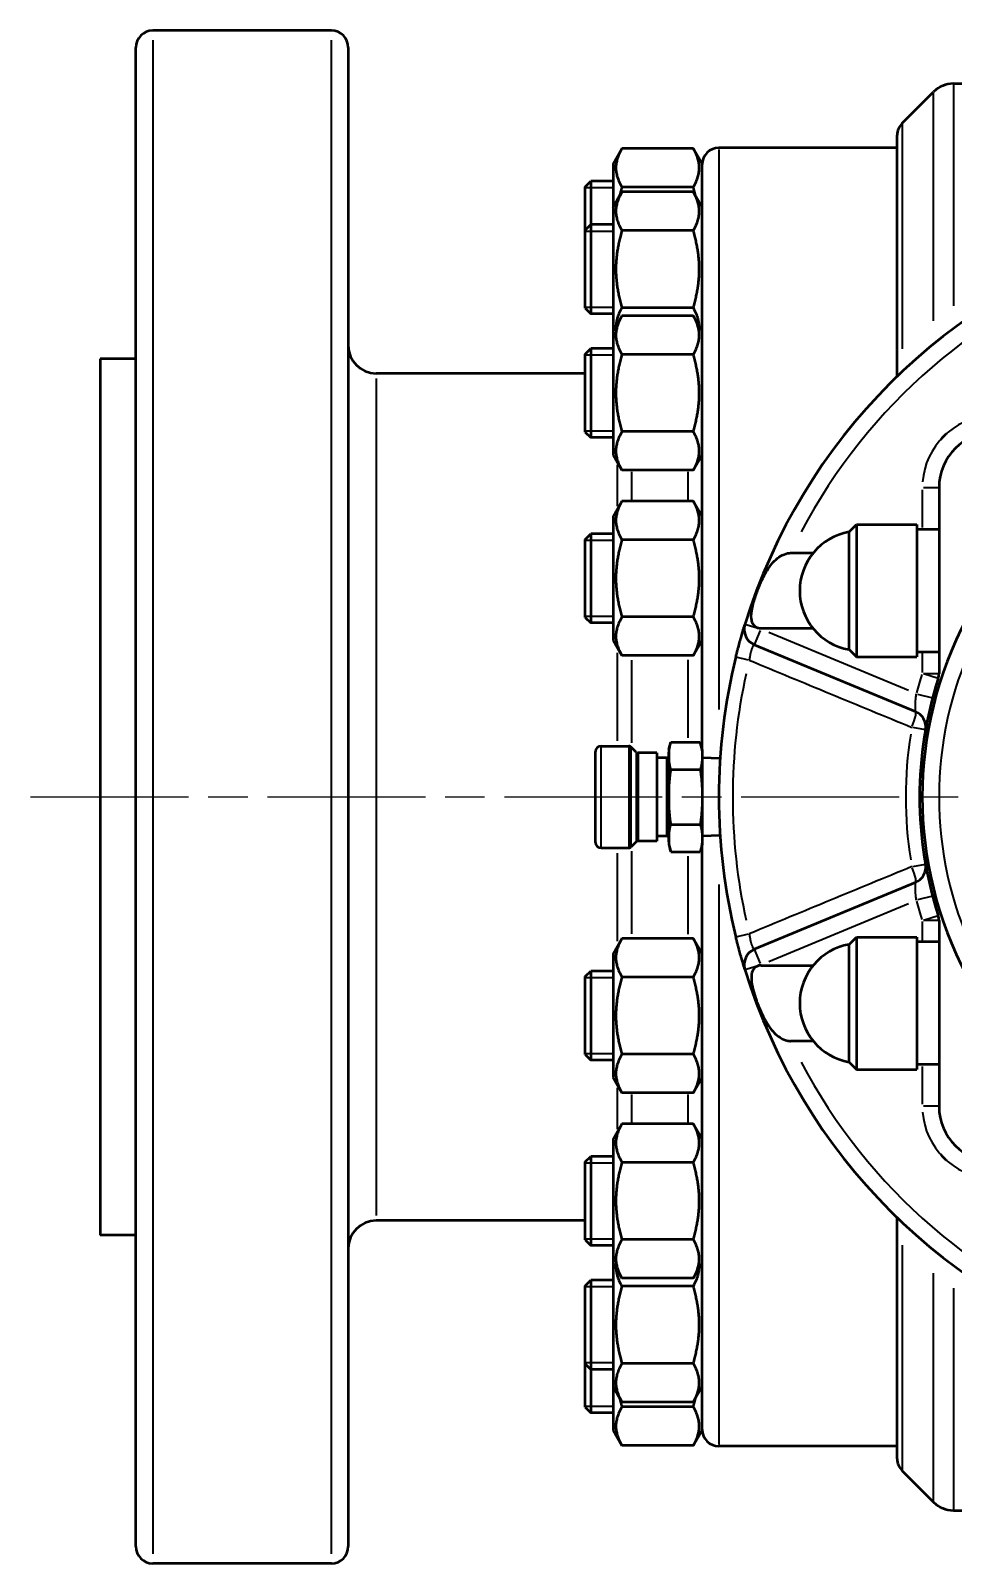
# Model space of a CAD drawing. Header units: millimetres. Extents: x 0 to 2100, y 0 to 1485.
# Drawn here: x 355 to 520.6, y 347.2 to 622.2 of the extents above; entities that cross this region are included whole.
import ezdxf

# ---------------------------------------------------------------- set-up
doc = ezdxf.new("R2010")
doc.units = ezdxf.units.MM
doc.header["$LTSCALE"] = 5
doc.linetypes.add('CHAIN', pattern=[0.3543, 0.2362, -0.0295, 0.0591, -0.0295])
for name, color, linetype, lineweight in [("Linea d'asse (ISO)", 7, 'Continuous', 25), ('Visibile (ISO)', 7, 'Continuous', 50), ('Visibile sottile (ISO)', 7, 'Continuous', 35)]:
    doc.layers.add(name, color=color, linetype=linetype, lineweight=lineweight)

msp = doc.modelspace()

# ---------------------------------------------------------------- linework, layer by layer
at = {"layer": "Linea d'asse (ISO)", "linetype": 'CHAIN', "ltscale": 23.990969}
msp.add_line((355.0468, 484.6529), (812.0468, 484.6529), dxfattribs=at)
at = {"layer": 'Visibile (ISO)'}
for p, q in [((409.0468, 622.1529), (376.9468, 622.1529)), ((373.9468, 350.1529), (373.9468, 619.1529)), ((412.0468, 619.1529), (412.0468, 350.1529)), ((511.4255, 605.5315), (517.0823, 611.1884)), ((520.6178, 612.6529), (646.4757, 612.6529)), ((510.5468, 560.1247), (510.5468, 603.4102)), ((459.5468, 598.2529), (461.1382, 601.0093)), ((473.9554, 601.0093), (461.1382, 601.0093)), ((475.5468, 598.2529), (473.9554, 601.0093)), ((510.5468, 601.1529), (478.5468, 601.1529)), ((459.5468, 598.2529), (459.5468, 590.4505)), ((475.5468, 598.1421), (475.5468, 598.2529)), ((475.5468, 590.1019), (475.5468, 598.1421)), ((454.5468, 594.1529), (455.5468, 595.1529)), ((454.5468, 586.3505), (454.5468, 594.1529)), ((455.5468, 595.1529), (455.5468, 587.3505)), ((459.5468, 595.1529), (455.5468, 595.1529)), ((473.9554, 594.0811), (461.1382, 594.0811)), ((459.5468, 590.4505), (461.1382, 593.2069)), ((473.9554, 593.2069), (461.1382, 593.2069)), ((475.5468, 590.4505), (473.9554, 593.2069)), ((459.5468, 590.4505), (459.5468, 568.2505)), ((475.5468, 588.9046), (475.5468, 590.1019)), ((475.5468, 566.008), (475.5468, 588.9046)), ((454.5468, 586.3505), (455.5468, 587.3505)), ((454.5468, 572.3505), (454.5468, 586.3505)), ((455.5468, 587.3505), (455.5468, 571.3505)), ((459.5468, 587.3505), (455.5468, 587.3505)), ((473.9554, 586.2787), (461.1382, 586.2787)), ((454.5468, 572.3505), (455.5468, 571.3505)), ((473.9554, 572.4223), (461.1382, 572.4223)), ((459.5468, 571.3505), (455.5468, 571.3505)), ((459.5468, 568.2313), (461.1382, 570.9877)), ((473.9554, 570.9877), (461.1382, 570.9877)), ((475.5468, 568.2313), (473.9554, 570.9877)), ((459.5468, 568.2505), (459.5523, 568.2409)), ((459.5468, 568.2313), (459.5468, 546.0313)), ((475.5468, 568.2505), (475.5412, 568.2409)), ((454.5468, 564.1313), (455.5468, 565.1313)), ((454.5468, 550.1313), (454.5468, 564.1313)), ((455.5468, 565.1313), (455.5468, 549.1313)), ((459.5468, 565.1313), (455.5468, 565.1313)), ((473.9554, 564.0595), (461.1382, 564.0595)), ((475.5468, 563.7957), (475.5468, 566.008)), ((475.5468, 529.5285), (475.5468, 563.7957)), ((367.5468, 563.2529), (367.5468, 406.0529)), ((373.9468, 563.2529), (367.5468, 563.2529)), ((454.5468, 560.6529), (417.0468, 560.6529)), ((454.5468, 550.1313), (455.5468, 549.1313)), ((473.9554, 550.2031), (461.1382, 550.2031)), ((459.5468, 549.1313), (455.5468, 549.1313)), ((459.5468, 546.0313), (461.1382, 543.2749)), ((475.5468, 546.0313), (473.9554, 543.2749)), ((473.9554, 543.2749), (461.1382, 543.2749)), ((518.0468, 540.1529), (518.0468, 506.8283)), ((459.5468, 534.9779), (461.1382, 537.7343)), ((473.9554, 537.7343), (461.1382, 537.7343)), ((475.5468, 534.9779), (473.9554, 537.7343)), ((459.5468, 534.9779), (459.5468, 512.7779)), ((501.9257, 532.2068), (503.2468, 533.5279)), ((503.2468, 533.5279), (503.2468, 509.7779)), ((503.2468, 533.5279), (514.0468, 533.5279)), ((514.0468, 533.5279), (514.0468, 509.7779)), ((454.5468, 530.8779), (455.5468, 531.8779)), ((454.5468, 516.8779), (454.5468, 530.8779)), ((455.5468, 531.8779), (455.5468, 515.8779)), ((459.5468, 531.8779), (455.5468, 531.8779)), ((473.9554, 530.8061), (461.1382, 530.8061)), ((501.9257, 511.099), (501.9257, 532.2068)), ((518.0468, 532.6529), (514.0468, 532.6529)), ((475.5468, 526.6381), (475.5468, 529.5285)), ((491.4213, 528.4352), (495.4696, 528.4352)), ((475.5468, 493.2275), (475.5468, 526.6381)), ((454.5468, 516.8779), (455.5468, 515.8779)), ((459.5468, 515.8779), (455.5468, 515.8779)), ((473.9554, 516.9497), (461.1382, 516.9497)), ((495.4696, 514.8705), (486.1256, 514.8705)), ((459.5468, 512.7779), (461.1382, 510.0215)), ((475.5468, 512.7779), (473.9554, 510.0215)), ((484.9371, 511.9684), (513.8036, 500.0115)), ((473.9554, 510.0215), (461.1382, 510.0215)), ((501.9257, 511.099), (503.2468, 509.7779)), ((503.2468, 509.7779), (514.0468, 509.7779)), ((518.0468, 510.6529), (514.0468, 510.6529)), ((456.4143, 476.5029), (456.4143, 492.8029)), ((457.4143, 493.8029), (462.3729, 493.8029)), ((463.6835, 492.6993), (462.7264, 493.6564)), ((467.4143, 492.5529), (464.0371, 492.5529)), ((467.4143, 492.5529), (467.4143, 476.7529)), ((469.5668, 493.1529), (469.9191, 494.4678)), ((469.5668, 493.1529), (469.5668, 492.0141)), ((469.9191, 494.4678), (475.2144, 494.4678)), ((475.5668, 493.1529), (475.2144, 494.4678)), ((475.5668, 493.1529), (475.5668, 492.0141)), ((469.1668, 491.6529), (467.4143, 491.6529)), ((469.5668, 492.0141), (469.5668, 484.6529)), ((469.9191, 489.5603), (475.2144, 489.5603)), ((475.5668, 492.0141), (475.5668, 484.6529)), ((478.7758, 491.5838), (475.5668, 491.684)), ((469.5668, 484.6529), (469.5668, 477.2917)), ((475.5668, 484.6529), (475.5668, 477.2917)), ((469.9191, 479.7454), (475.2144, 479.7454)), ((463.6835, 476.6064), (462.7264, 475.6493)), ((467.4143, 476.7529), (464.0371, 476.7529)), ((469.1668, 477.6529), (467.4143, 477.6529)), ((469.5668, 477.2917), (469.5668, 476.1529)), ((469.5668, 476.1529), (469.9191, 474.8379)), ((475.5668, 476.1529), (475.2144, 474.8379)), ((475.5468, 442.6677), (475.5468, 476.0782)), ((478.7758, 477.722), (475.5668, 477.6217)), ((475.5668, 477.2917), (475.5668, 476.1529)), ((457.4143, 475.5029), (462.3729, 475.5029)), ((469.9191, 474.8379), (475.2144, 474.8379)), ((513.8036, 469.2942), (484.9371, 457.3373)), ((518.0468, 462.4774), (518.0468, 429.1529)), ((459.5468, 456.5278), (461.1382, 459.2842)), ((473.9554, 459.2842), (461.1382, 459.2842)), ((475.5468, 456.5278), (473.9554, 459.2842)), ((501.9257, 458.2068), (503.2468, 459.5279)), ((503.2468, 459.5279), (503.2468, 435.7779)), ((503.2468, 459.5279), (514.0468, 459.5279)), ((514.0468, 459.5279), (514.0468, 435.7779)), ((459.5468, 456.5278), (459.5468, 434.3278)), ((501.9257, 437.099), (501.9257, 458.2068)), ((518.0468, 458.6529), (514.0468, 458.6529)), ((486.1256, 454.4352), (495.4696, 454.4352)), ((454.5468, 452.4278), (455.5468, 453.4278)), ((454.5468, 438.4278), (454.5468, 452.4278)), ((455.5468, 453.4278), (455.5468, 437.4278)), ((459.5468, 453.4278), (455.5468, 453.4278)), ((473.9554, 452.356), (461.1382, 452.356)), ((475.5468, 439.7772), (475.5468, 442.6677)), ((495.4696, 440.8705), (491.4213, 440.8705)), ((454.5468, 438.4278), (455.5468, 437.4278)), ((459.5468, 437.4278), (455.5468, 437.4278)), ((473.9554, 438.4996), (461.1382, 438.4996)), ((475.5468, 405.51), (475.5468, 439.7772)), ((501.9257, 437.099), (503.2468, 435.7779)), ((503.2468, 435.7779), (514.0468, 435.7779)), ((518.0468, 436.6529), (514.0468, 436.6529)), ((459.5468, 434.3278), (461.1382, 431.5714)), ((475.5468, 434.3278), (473.9554, 431.5714)), ((473.9554, 431.5714), (461.1382, 431.5714)), ((459.5468, 423.2744), (461.1382, 426.0308)), ((473.9554, 426.0308), (461.1382, 426.0308)), ((475.5468, 423.2744), (473.9554, 426.0308)), ((459.5468, 423.2744), (459.5468, 401.0744)), ((454.5468, 419.1744), (455.5468, 420.1744)), ((454.5468, 405.1744), (454.5468, 419.1744)), ((455.5468, 420.1744), (455.5468, 404.1744)), ((459.5468, 420.1744), (455.5468, 420.1744)), ((473.9554, 419.1026), (461.1382, 419.1026)), ((454.5468, 408.6529), (417.0468, 408.6529)), ((510.5468, 365.8955), (510.5468, 409.181)), ((373.9468, 406.0529), (367.5468, 406.0529)), ((454.5468, 405.1744), (455.5468, 404.1744)), ((473.9554, 405.2462), (461.1382, 405.2462)), ((475.5468, 403.2977), (475.5468, 405.51)), ((459.5468, 404.1744), (455.5468, 404.1744)), ((475.5468, 380.4011), (475.5468, 403.2977)), ((459.5468, 401.0744), (461.1382, 398.318)), ((459.5468, 401.0552), (459.5523, 401.0648)), ((459.5468, 401.0552), (459.5468, 378.8552)), ((475.5468, 401.0744), (473.9554, 398.318)), ((475.5468, 401.0552), (475.5412, 401.0648)), ((454.5468, 396.9552), (455.5468, 397.9552)), ((454.5468, 382.9552), (454.5468, 396.9552)), ((455.5468, 397.9552), (455.5468, 381.9552)), ((459.5468, 397.9552), (455.5468, 397.9552)), ((473.9554, 398.318), (461.1382, 398.318)), ((473.9554, 396.8834), (461.1382, 396.8834)), ((454.5468, 375.1529), (454.5468, 382.9552)), ((454.5468, 382.9552), (455.5468, 381.9552)), ((473.9554, 383.027), (461.1382, 383.027)), ((455.5468, 381.9552), (455.5468, 374.1529)), ((459.5468, 381.9552), (455.5468, 381.9552)), ((475.5468, 379.2039), (475.5468, 380.4011)), ((459.5468, 378.8552), (459.5468, 371.0529)), ((459.5468, 378.8552), (461.1382, 376.0988)), ((475.5468, 378.8552), (473.9554, 376.0988)), ((475.5468, 371.1636), (475.5468, 379.2039)), ((454.5468, 375.1529), (455.5468, 374.1529)), ((459.5468, 374.1529), (455.5468, 374.1529)), ((473.9554, 376.0988), (461.1382, 376.0988)), ((473.9554, 375.2247), (461.1382, 375.2247)), ((459.5468, 371.0529), (461.1382, 368.2965)), ((475.5468, 371.0529), (473.9554, 368.2965)), ((475.5468, 371.0529), (475.5468, 371.1636)), ((473.9554, 368.2965), (461.1382, 368.2965)), ((510.5468, 368.1529), (478.5468, 368.1529)), ((511.4255, 363.7742), (517.0823, 358.1173)), ((520.6178, 356.6529), (644.5468, 356.6529)), ((409.0468, 347.1529), (376.9468, 347.1529))]:
    msp.add_line(p, q, dxfattribs=at)
for centre, radius, start, end in [((376.9468, 619.1529), 3, 90, 180), ((409.0468, 619.1529), 3, 0, 90), ((520.6178, 607.6529), 5, 90, 135), ((513.5468, 603.4102), 3, 135, 180), ((478.5468, 598.1529), 3, 90, 180), ((583.5468, 484.6529), 105, 107.155883, 162.844117), ((417.0468, 565.6529), 5, 180, 270), ((528.0468, 540.1529), 10, 90, 180), ((525.2105, 542.9892), 9, 129.863386, 140.136614), ((503.7615, 521.6529), 10.7124, 99.867648, 260.132352), ((486.0852, 514.7401), 3, 162.844117, 247.5), ((583.5468, 484.6529), 68.5, 152.172097, 207.827903), ((583.5468, 484.6529), 105, 166.151514, 193.848486), ((515.0468, 506.8283), 3, 342.061729, 0), ((583.5468, 484.6529), 69, 162.061729, 197.938271), ((512.6555, 497.2399), 3, 349.931824, 67.5), ((457.4143, 492.8029), 1, 90, 180), ((462.3729, 493.3029), 0.5, 45, 90), ((464.0371, 493.0529), 0.5, 225, 270), ((469.1668, 492.0529), 0.4, 270, 0), ((457.4143, 476.5029), 1, 180, 270), ((464.0371, 476.2529), 0.5, 90, 135), ((469.1668, 477.2529), 0.4, 0, 90), ((462.3729, 476.0029), 0.5, 270, 315), ((512.6555, 472.0658), 3, 292.5, 10.068176), ((515.0468, 462.4774), 3, 0, 17.938271), ((486.0852, 454.5657), 3, 112.5, 197.155883), ((503.7615, 447.6529), 10.7124, 99.867648, 260.132352), ((583.5468, 484.6529), 105, 197.155883, 252.844117), ((528.0468, 429.1529), 10, 180, 270), ((525.2105, 426.3166), 9, 219.863386, 230.136614), ((417.0468, 403.6529), 5, 90, 180), ((478.5468, 371.1529), 3, 180, 270), ((513.5468, 365.8955), 3, 180, 225), ((520.6178, 361.6529), 5, 225, 270), ((376.9468, 350.1529), 3, 180, 270), ((409.0468, 350.1529), 3, 270, 0)]:
    msp.add_arc(centre, radius, start, end, dxfattribs=at)
for points, weights in [([(461.1382, 601.0093), (459.1382, 597.5452), (461.1382, 594.0811)], [1, 1.15470053838, 1]), ([(473.9554, 594.0811), (475.9554, 597.5452), (473.9554, 601.0093)], [1, 1.15470053838, 1]), ([(461.1382, 594.0811), (460.9008, 593.2588), (460.7183, 592.4797)], [1, 1.01615763765, 1.02894011891]), ([(474.3752, 592.4797), (474.1927, 593.2588), (473.9554, 594.0811)], [1.02894011891, 1.01615763765, 1]), ([(461.1382, 593.2069), (459.1382, 589.7428), (461.1382, 586.2787)], [1, 1.15470053838, 1]), ([(473.9554, 586.2787), (475.9554, 589.7428), (473.9554, 593.2069)], [1, 1.15470053838, 1]), ([(461.1382, 586.2787), (459.1382, 579.3505), (461.1382, 572.4223)], [1, 1.15470053838, 1]), ([(473.9554, 572.4223), (475.9554, 579.3505), (473.9554, 586.2787)], [1, 1.15470053838, 1]), ([(461.1382, 572.4223), (460.1218, 570.6619), (460.0694, 569.1366)], [1, 1.07305955246, 1.07711225774]), ([(475.0241, 569.1366), (474.9718, 570.6619), (473.9554, 572.4223)], [1.07711225774, 1.07305955246, 1]), ([(461.1382, 570.9877), (459.1382, 567.5236), (461.1382, 564.0595)], [1, 1.15470053838, 1]), ([(473.9554, 564.0595), (475.9554, 567.5236), (473.9554, 570.9877)], [1, 1.15470053838, 1]), ([(461.1382, 564.0595), (459.1382, 557.1313), (461.1382, 550.2031)], [1, 1.15470053838, 1]), ([(473.9554, 550.2031), (475.9554, 557.1313), (473.9554, 564.0595)], [1, 1.15470053838, 1]), ([(461.1382, 550.2031), (459.1382, 546.739), (461.1382, 543.2749)], [1, 1.15470053838, 1]), ([(473.9554, 543.2749), (475.9554, 546.739), (473.9554, 550.2031)], [1, 1.15470053838, 1]), ([(461.1382, 537.7343), (459.1382, 534.2702), (461.1382, 530.8061)], [1, 1.15470053838, 1]), ([(473.9554, 530.8061), (475.9554, 534.2702), (473.9554, 537.7343)], [1, 1.15470053838, 1]), ([(461.1382, 530.8061), (459.1382, 523.8779), (461.1382, 516.9497)], [1, 1.15470053838, 1]), ([(473.9554, 516.9497), (475.9554, 523.8779), (473.9554, 530.8061)], [1, 1.15470053838, 1]), ([(461.1382, 516.9497), (459.1382, 513.4856), (461.1382, 510.0215)], [1, 1.15470053838, 1]), ([(473.9554, 510.0215), (475.9554, 513.4856), (473.9554, 516.9497)], [1, 1.15470053838, 1]), ([(469.5668, 492.0141), (469.5668, 493.1529), (469.9191, 494.4678)], [2.53672680312, 2.53672680312, 2.35459801298]), ([(475.2144, 494.4678), (475.5668, 493.1529), (475.5668, 492.0141)], [2.35459801298, 2.53672680312, 2.53672680312]), ([(469.9191, 489.5603), (469.5668, 490.8753), (469.5668, 492.0141)], [2.35459801298, 2.53672680312, 2.53672680312]), ([(469.5668, 484.6529), (469.5668, 486.9304), (469.9191, 489.5603)], [2.53672680312, 2.53672680312, 2.35459801298]), ([(475.5668, 492.0141), (475.5668, 490.8753), (475.2144, 489.5603)], [2.53672680312, 2.53672680312, 2.35459801298]), ([(475.2144, 489.5603), (475.5668, 486.9304), (475.5668, 484.6529)], [2.35459801298, 2.53672680312, 2.53672680312]), ([(469.9191, 479.7454), (469.5668, 482.3753), (469.5668, 484.6529)], [2.35459801298, 2.53672680312, 2.53672680312]), ([(475.5668, 484.6529), (475.5668, 482.3753), (475.2144, 479.7454)], [2.53672680312, 2.53672680312, 2.35459801298]), ([(469.5668, 477.2917), (469.5668, 478.4304), (469.9191, 479.7454)], [2.53672680312, 2.53672680312, 2.35459801298]), ([(475.2144, 479.7454), (475.5668, 478.4304), (475.5668, 477.2917)], [2.35459801298, 2.53672680312, 2.53672680312]), ([(469.9191, 474.8379), (469.5668, 476.1529), (469.5668, 477.2917)], [2.35459801298, 2.53672680312, 2.53672680312]), ([(475.5668, 477.2917), (475.5668, 476.1529), (475.2144, 474.8379)], [2.53672680312, 2.53672680312, 2.35459801298]), ([(461.1382, 459.2842), (459.1382, 455.8201), (461.1382, 452.356)], [1, 1.15470053838, 1]), ([(473.9554, 452.356), (475.9554, 455.8201), (473.9554, 459.2842)], [1, 1.15470053838, 1]), ([(461.1382, 452.356), (459.1382, 445.4278), (461.1382, 438.4996)], [1, 1.15470053838, 1]), ([(473.9554, 438.4996), (475.9554, 445.4278), (473.9554, 452.356)], [1, 1.15470053838, 1]), ([(461.1382, 438.4996), (459.1382, 435.0355), (461.1382, 431.5714)], [1, 1.15470053838, 1]), ([(473.9554, 431.5714), (475.9554, 435.0355), (473.9554, 438.4996)], [1, 1.15470053838, 1]), ([(461.1382, 426.0308), (459.1382, 422.5667), (461.1382, 419.1026)], [1, 1.15470053838, 1]), ([(473.9554, 419.1026), (475.9554, 422.5667), (473.9554, 426.0308)], [1, 1.15470053838, 1]), ([(461.1382, 419.1026), (459.1382, 412.1744), (461.1382, 405.2462)], [1, 1.15470053838, 1]), ([(473.9554, 405.2462), (475.9554, 412.1744), (473.9554, 419.1026)], [1, 1.15470053838, 1]), ([(461.1382, 405.2462), (459.1382, 401.7821), (461.1382, 398.318)], [1, 1.15470053838, 1]), ([(473.9554, 398.318), (475.9554, 401.7821), (473.9554, 405.2462)], [1, 1.15470053838, 1]), ([(460.0694, 400.1691), (460.1218, 398.6439), (461.1382, 396.8834)], [1.07711225773, 1.07305955245, 1]), ([(473.9554, 396.8834), (474.9718, 398.6439), (475.0241, 400.1691)], [1, 1.07305955245, 1.07711225773]), ([(461.1382, 396.8834), (459.1382, 389.9552), (461.1382, 383.027)], [1, 1.15470053838, 1]), ([(473.9554, 383.027), (475.9554, 389.9552), (473.9554, 396.8834)], [1, 1.15470053838, 1]), ([(461.1382, 383.027), (459.1382, 379.5629), (461.1382, 376.0988)], [1, 1.15470053838, 1]), ([(473.9554, 376.0988), (475.9554, 379.5629), (473.9554, 383.027)], [1, 1.15470053838, 1]), ([(460.7183, 376.8261), (460.9008, 376.0469), (461.1382, 375.2247)], [1.02894011891, 1.01615763764, 1]), ([(473.9554, 375.2247), (474.1927, 376.0469), (474.3752, 376.8261)], [1, 1.01615763764, 1.02894011891]), ([(461.1382, 375.2247), (459.1382, 371.7606), (461.1382, 368.2965)], [1, 1.15470053838, 1]), ([(473.9554, 368.2965), (475.9554, 371.7606), (473.9554, 375.2247)], [1, 1.15470053838, 1])]:
    msp.add_rational_spline(points, weights, degree=2, dxfattribs=at)
for points, knots in [([(486.1256, 514.8705), (485.9235, 514.8705), (485.7239, 514.8992), (485.3489, 515.0249), (485.1826, 515.1171), (484.8741, 515.3738), (484.7458, 515.5397), (484.5168, 515.9699), (484.4287, 516.2686), (484.324, 517.2075), (484.3905, 517.9122), (484.7273, 519.4654), (484.9559, 520.2183), (485.2591, 521.0899), (485.3058, 521.221), (485.3768, 521.4157), (485.4002, 521.4791), (485.4421, 521.5916), (485.4606, 521.6408), (485.4996, 521.7438), (485.5202, 521.7976), (485.5744, 521.9382), (485.6083, 522.025), (485.7175, 522.3002), (485.794, 522.4874), (485.8724, 522.6734), (485.9983, 522.9717), (486.1299, 523.2689), (486.6464, 524.3704), (487.0654, 525.1457), (488.1901, 526.7469), (488.8658, 527.41), (490.0274, 528.1219), (490.4661, 528.2949), (491.0654, 528.4163), (491.2479, 528.4353), (491.4213, 528.4352)], [3.21934589, 3.21934589, 3.21934589, 3.21934589, 3.33644337, 3.33644337, 3.45058721, 3.45058721, 3.57977325, 3.57977325, 3.75209954, 3.75209954, 4.03195808, 4.03195808, 4.28123084, 4.28123084, 4.3251648, 4.3251648, 4.34624473, 4.34624473, 4.36244016, 4.36244016, 4.38002683, 4.38002683, 4.40815393, 4.40815393, 4.46888423, 4.46888423, 4.46888423, 4.56629657, 4.56629657, 4.83340134, 4.83340134, 5.17146977, 5.17146977, 5.38113362, 5.38113362, 5.4779726, 5.4779726, 5.4779726, 5.4779726]), ([(481.5989, 509.7852), (481.6465, 509.978), (481.6943, 510.1699), (481.7425, 510.3606), (481.7907, 510.5514), (481.8392, 510.7411), (481.8879, 510.9298), (481.894, 510.9534), (481.9001, 510.9769), (481.9062, 511.0005), (481.9123, 511.024), (481.9184, 511.0476), (481.9245, 511.071), (481.9255, 511.0748), (481.9265, 511.0786), (481.9275, 511.0824), (481.9387, 511.1255), (481.9499, 511.1684), (481.961, 511.2111), (481.9622, 511.2155), (481.9633, 511.2199), (481.9645, 511.2243), (481.9876, 511.3128), (482.0107, 511.4004), (482.0337, 511.4873), (482.0351, 511.4929), (482.0366, 511.4984), (482.0381, 511.5039), (482.0848, 511.6807), (482.1312, 511.8541), (482.1772, 512.0244), (482.1792, 512.0318), (482.1812, 512.0392), (482.1832, 512.0467), (482.2285, 512.2146), (482.2735, 512.3794), (482.3181, 512.541), (482.3205, 512.5498), (482.3229, 512.5586), (482.3253, 512.5673), (482.3461, 512.6428), (482.3668, 512.7175), (482.3874, 512.7915), (482.39, 512.8008), (482.3926, 512.8101), (482.3952, 512.8193), (482.3983, 512.8307), (482.4015, 512.842), (482.4046, 512.8533), (482.4072, 512.8626), (482.4098, 512.872), (482.4124, 512.8814), (482.4155, 512.8924), (482.4186, 512.9035), (482.4217, 512.9145), (482.4243, 512.9239), (482.427, 512.9334), (482.4296, 512.9428), (482.4383, 512.9738), (482.4469, 513.0046), (482.4555, 513.0351), (482.4582, 513.0447), (482.4608, 513.0542), (482.4635, 513.0637), (482.5054, 513.2128), (482.5461, 513.3564), (482.5856, 513.4946), (482.5883, 513.5041), (482.5911, 513.5136), (482.5938, 513.5231), (482.6329, 513.6599), (482.6708, 513.7913), (482.7073, 513.9173), (482.71, 513.9264), (482.7126, 513.9353), (482.7152, 513.9443), (482.7346, 514.0113), (482.7537, 514.0767), (482.7724, 514.1406), (482.7817, 514.1725), (482.791, 514.204), (482.8001, 514.2352), (482.8047, 514.2507), (482.8092, 514.2662), (482.8137, 514.2815), (482.8159, 514.2887), (482.818, 514.2959), (482.8201, 514.3031), (482.8225, 514.3112), (482.8248, 514.3192), (482.8272, 514.3273), (482.8293, 514.3344), (482.8314, 514.3415), (482.8335, 514.3486), (482.8379, 514.3637), (482.8423, 514.3786), (482.8467, 514.3933), (482.8554, 514.4229), (482.864, 514.4519), (482.8725, 514.4804), (482.8894, 514.5375), (482.9057, 514.5924), (482.9215, 514.6453), (482.9234, 514.6519), (482.9254, 514.6585), (482.9274, 514.6651), (482.9566, 514.7633), (482.9839, 514.8543), (483.0092, 514.9381), (483.0107, 514.9432), (483.0123, 514.9483), (483.0138, 514.9533), (483.0389, 515.0368), (483.0621, 515.1131), (483.083, 515.1821), (483.0841, 515.1856), (483.0852, 515.1892), (483.0862, 515.1927), (483.0917, 515.2106), (483.097, 515.228), (483.1021, 515.2448), (483.1063, 515.2587), (483.1105, 515.2723), (483.1145, 515.2855), (483.1154, 515.2883), (483.1162, 515.2911), (483.1171, 515.2939), (483.1174, 515.2951), (483.1178, 515.2963), (483.1182, 515.2976), (483.1194, 515.3015), (483.1206, 515.3055), (483.1218, 515.3094), (483.1242, 515.3172), (483.1265, 515.3248), (483.1288, 515.3323), (483.1334, 515.3474), (483.1378, 515.3618), (483.142, 515.3756), (483.1427, 515.3777), (483.1433, 515.3798), (483.1439, 515.3819), (483.16, 515.4344), (483.1735, 515.4783), (483.1844, 515.5138), (483.1847, 515.5147), (483.185, 515.5157), (483.1853, 515.5166), (483.1962, 515.5521), (483.2044, 515.5788), (483.21, 515.5969), (483.2157, 515.6155), (483.2187, 515.625), (483.2187, 515.625)], [0, 0, 0, 0, 0.00059289856, 0.00059289856, 0.00059289856, 0.00118579713, 0.00118579713, 0.00118579713, 0.00125990945, 0.00125990945, 0.00125990945, 0.00133402177, 0.00133402177, 0.00133402177, 0.00134599006, 0.00134599006, 0.00134599006, 0.00148224641, 0.00148224641, 0.00148224641, 0.00149630056, 0.00149630056, 0.00149630056, 0.00177869569, 0.00177869569, 0.00177869569, 0.00179670022, 0.00179670022, 0.00179670022, 0.00237159425, 0.00237159425, 0.00237159425, 0.00239662266, 0.00239662266, 0.00239662266, 0.00296449282, 0.00296449282, 0.00296449282, 0.00299537848, 0.00299537848, 0.00299537848, 0.0032609421, 0.0032609421, 0.0032609421, 0.00329430968, 0.00329430968, 0.00329430968, 0.00333505442, 0.00333505442, 0.00333505442, 0.00336899425, 0.00336899425, 0.00336899425, 0.00340916674, 0.00340916674, 0.00340916674, 0.0034436509, 0.0034436509, 0.0034436509, 0.00355739138, 0.00355739138, 0.00355739138, 0.00359288016, 0.00359288016, 0.00359288016, 0.00415028994, 0.00415028994, 0.00415028994, 0.00418872186, 0.00418872186, 0.00418872186, 0.00474318851, 0.00474318851, 0.00474318851, 0.00478286799, 0.00478286799, 0.00478286799, 0.0050792995, 0.0050792995, 0.0050792995, 0.00522735996, 0.00522735996, 0.00522735996, 0.00530135331, 0.00530135331, 0.00530135331, 0.00533608707, 0.00533608707, 0.00533608707, 0.00537531651, 0.00537531651, 0.00537531651, 0.00541019939, 0.00541019939, 0.00541019939, 0.00548431171, 0.00548431171, 0.00548431171, 0.00563253635, 0.00563253635, 0.00563253635, 0.00592898563, 0.00592898563, 0.00592898563, 0.00596615736, 0.00596615736, 0.00596615736, 0.0065218842, 0.0065218842, 0.0065218842, 0.00655555018, 0.00655555018, 0.00655555018, 0.00711478276, 0.00711478276, 0.00711478276, 0.00714351157, 0.00714351157, 0.00714351157, 0.00729028569, 0.00729028569, 0.00729028569, 0.00741123204, 0.00741123204, 0.00741123204, 0.0074369502, 0.0074369502, 0.0074369502, 0.0074482882, 0.0074482882, 0.0074482882, 0.00748534436, 0.00748534436, 0.00748534436, 0.00755945668, 0.00755945668, 0.00755945668, 0.00770768132, 0.00770768132, 0.00770768132, 0.0077301381, 0.0077301381, 0.0077301381, 0.00830057989, 0.00830057989, 0.00830057989, 0.00831609777, 0.00831609777, 0.00831609777, 0.00889347845, 0.00889347845, 0.00889347845, 0.00948637701, 0.00948637701, 0.00948637701, 0.00948637701]), ([(483.2187, 453.6808), (483.2187, 453.6808), (483.2159, 453.6898), (483.2104, 453.7077), (483.2102, 453.7081), (483.2101, 453.7085), (483.21, 453.7089), (483.2044, 453.7269), (483.1963, 453.7534), (483.1854, 453.7887), (483.185, 453.7901), (483.1845, 453.7916), (483.1841, 453.7931), (483.1817, 453.8008), (483.1792, 453.8089), (483.1766, 453.8175), (483.176, 453.8193), (483.1755, 453.8211), (483.1749, 453.8229), (483.1739, 453.8263), (483.1728, 453.8297), (483.1717, 453.8332), (483.1711, 453.8352), (483.1705, 453.8372), (483.1699, 453.8392), (483.1688, 453.8427), (483.1677, 453.8462), (483.1666, 453.8498), (483.166, 453.852), (483.1653, 453.8541), (483.1646, 453.8563), (483.1582, 453.8772), (483.1513, 453.9), (483.1438, 453.9244), (483.1429, 453.9273), (483.142, 453.9302), (483.1411, 453.9331), (483.1252, 453.9852), (483.107, 454.0449), (483.0865, 454.1121), (483.0852, 454.1166), (483.0838, 454.1211), (483.0824, 454.1257), (483.0618, 454.1933), (483.0391, 454.2684), (483.0142, 454.3509), (483.0123, 454.3572), (483.0104, 454.3635), (483.0085, 454.3699), (482.997, 454.4082), (482.985, 454.4482), (482.9725, 454.4897), (482.9703, 454.4969), (482.9682, 454.5042), (482.966, 454.5115), (482.9608, 454.5287), (482.9556, 454.5463), (482.9502, 454.564), (482.9479, 454.5717), (482.9456, 454.5795), (482.9433, 454.5873), (482.9418, 454.5923), (482.9403, 454.5974), (482.9388, 454.6025), (482.9364, 454.6104), (482.934, 454.6183), (482.9316, 454.6264), (482.9301, 454.6314), (482.9286, 454.6365), (482.9271, 454.6416), (482.9246, 454.6497), (482.9222, 454.6579), (482.9198, 454.6661), (482.8905, 454.7645), (482.8595, 454.8688), (482.827, 454.9791), (482.8242, 454.9887), (482.8214, 454.9984), (482.8185, 455.0081), (482.7858, 455.1193), (482.7515, 455.2363), (482.7158, 455.3592), (482.7127, 455.37), (482.7095, 455.3809), (482.7064, 455.3918), (482.6703, 455.516), (482.6328, 455.6462), (482.5938, 455.7824), (482.5905, 455.794), (482.5872, 455.8057), (482.5838, 455.8173), (482.5818, 455.8243), (482.5798, 455.8314), (482.5778, 455.8384), (482.5745, 455.8501), (482.5712, 455.8618), (482.5678, 455.8735), (482.5658, 455.8807), (482.5637, 455.8879), (482.5617, 455.8951), (482.5583, 455.9068), (482.555, 455.9185), (482.5517, 455.9303), (482.5441, 455.9567), (482.5366, 455.9832), (482.5291, 456.0099), (482.5257, 456.0216), (482.5224, 456.0333), (482.5191, 456.0451), (482.5004, 456.1109), (482.4816, 456.1775), (482.4627, 456.245), (482.4594, 456.2566), (482.4562, 456.2682), (482.4529, 456.2799), (482.4113, 456.4282), (482.3689, 456.5805), (482.3258, 456.7366), (482.3228, 456.7476), (482.3197, 456.7587), (482.3167, 456.7697), (482.2731, 456.9281), (482.2288, 457.0904), (482.1838, 457.2568), (482.1811, 457.2666), (482.1785, 457.2765), (482.1758, 457.2863), (482.1543, 457.3659), (482.1327, 457.4463), (482.111, 457.5277), (482.1085, 457.5367), (482.1061, 457.5457), (482.1037, 457.5548), (482.1, 457.5687), (482.0963, 457.5826), (482.0926, 457.5965), (482.0902, 457.6053), (482.0879, 457.6141), (482.0855, 457.6229), (482.0817, 457.6372), (482.0779, 457.6514), (482.0742, 457.6657), (482.0719, 457.6742), (482.0696, 457.6827), (482.0674, 457.6913), (482.0573, 457.7289), (482.0473, 457.7667), (482.0373, 457.8045), (482.0352, 457.8125), (482.0331, 457.8204), (482.031, 457.8284), (481.9841, 458.0061), (481.9372, 458.1854), (481.8904, 458.3662), (481.889, 458.3718), (481.8876, 458.3773), (481.8861, 458.3829), (481.8387, 458.5665), (481.7914, 458.7516), (481.7442, 458.9382), (481.6956, 459.1307), (481.6472, 459.3248), (481.5989, 459.5206)], [0, 0, 0, 0, 0.00057847775, 0.00057847775, 0.00057847775, 0.00059182513, 0.00059182513, 0.00059182513, 0.00116004261, 0.00116004261, 0.00116004261, 0.00118365025, 0.00118365025, 0.00118365025, 0.00130592424, 0.00130592424, 0.00130592424, 0.00133160653, 0.00133160653, 0.00133160653, 0.00137894118, 0.00137894118, 0.00137894118, 0.00140558467, 0.00140558467, 0.00140558467, 0.00145200271, 0.00145200271, 0.00145200271, 0.00147956281, 0.00147956281, 0.00147956281, 0.00174446052, 0.00174446052, 0.00174446052, 0.00177547538, 0.00177547538, 0.00177547538, 0.00233027916, 0.00233027916, 0.00233027916, 0.0023673005, 0.0023673005, 0.0023673005, 0.00291729322, 0.00291729322, 0.00291729322, 0.00295912563, 0.00295912563, 0.00295912563, 0.00321125356, 0.00321125356, 0.00321125356, 0.00325503819, 0.00325503819, 0.00325503819, 0.00335835491, 0.00335835491, 0.00335835491, 0.00340299447, 0.00340299447, 0.00340299447, 0.00343192883, 0.00343192883, 0.00343192883, 0.00347697262, 0.00347697262, 0.00347697262, 0.00350552921, 0.00350552921, 0.00350552921, 0.00355095076, 0.00355095076, 0.00355095076, 0.004095313, 0.004095313, 0.004095313, 0.00414277588, 0.00414277588, 0.00414277588, 0.00468678885, 0.00468678885, 0.00468678885, 0.00473460101, 0.00473460101, 0.00473460101, 0.0052799645, 0.0052799645, 0.0052799645, 0.00532642613, 0.00532642613, 0.00532642613, 0.00535423581, 0.00535423581, 0.00535423581, 0.00540040427, 0.00540040427, 0.00540040427, 0.00542852958, 0.00542852958, 0.00542852958, 0.00547438242, 0.00547438242, 0.00547438242, 0.00557719349, 0.00557719349, 0.00557719349, 0.0056223387, 0.0056223387, 0.0056223387, 0.00587479806, 0.00587479806, 0.00587479806, 0.00591825126, 0.00591825126, 0.00591825126, 0.00647109562, 0.00647109562, 0.00647109562, 0.00651007639, 0.00651007639, 0.00651007639, 0.00706883459, 0.00706883459, 0.00706883459, 0.00710190151, 0.00710190151, 0.00710190151, 0.00736825037, 0.00736825037, 0.00736825037, 0.00739781407, 0.00739781407, 0.00739781407, 0.00744316413, 0.00744316413, 0.00744316413, 0.00747179222, 0.00747179222, 0.00747179222, 0.00751808794, 0.00751808794, 0.00751808794, 0.00754577036, 0.00754577036, 0.00754577036, 0.00766796624, 0.00766796624, 0.00766796624, 0.00769372664, 0.00769372664, 0.00769372664, 0.00826782915, 0.00826782915, 0.00826782915, 0.00828555176, 0.00828555176, 0.00828555176, 0.00886824141, 0.00886824141, 0.00886824141, 0.00946920202, 0.00946920202, 0.00946920202, 0.00946920202]), ([(486.1256, 454.4352), (486.0393, 454.4352), (485.9531, 454.4299), (485.6758, 454.394), (485.4944, 454.3406), (485.1438, 454.1655), (484.9885, 454.0419), (484.6976, 453.706), (484.5712, 453.4694), (484.3567, 452.7379), (484.3317, 452.1892), (484.4765, 450.911), (484.6338, 450.2138), (484.9388, 449.1758), (485.0261, 448.9004), (485.1838, 448.4303), (485.2522, 448.234), (485.3497, 447.9642), (485.377, 447.8894), (485.4236, 447.7635), (485.4428, 447.7123), (485.4809, 447.6113), (485.4998, 447.5614), (485.5417, 447.4519), (485.5648, 447.3924), (485.6453, 447.1864), (485.7036, 447.0406), (486.2305, 445.7546), (486.736, 444.7221), (487.8969, 442.9136), (488.5373, 442.1997), (489.6641, 441.3757), (490.0962, 441.1569), (490.7841, 440.9358), (491.0754, 440.8779), (491.3842, 440.8708), (491.4027, 440.8705), (491.4213, 440.8705)], [-3.19163068, -3.19163068, -3.19163068, -3.19163068, -3.14852146, -3.14852146, -3.05171769, -3.05171769, -2.94415689, -2.94415689, -2.80680928, -2.80680928, -2.5952252, -2.5952252, -2.39300938, -2.39300938, -2.31968702, -2.31968702, -2.26670181, -2.26670181, -2.24624437, -2.24624437, -2.23210184, -2.23210184, -2.21820694, -2.21820694, -2.20143214, -2.20143214, -2.15990458, -2.15990458, -1.83187072, -1.83187072, -1.48360304, -1.48360304, -1.26394259, -1.26394259, -1.11791523, -1.11791523, -1.10856844, -1.10856844, -1.10856844, -1.10856844])]:
    msp.add_open_spline(points, degree=3, knots=knots, dxfattribs=at)
at = {"layer": 'Visibile sottile (ISO)'}
for p, q in [((376.9468, 620.46), (376.9468, 348.8457)), ((409.0468, 348.8457), (409.0468, 620.46)), ((517.0823, 570.0941), (517.0823, 611.0678)), ((520.6178, 612.5361), (520.6178, 572.7522)), ((511.4255, 605.4125), (511.4255, 565.0485)), ((478.5468, 600.8205), (478.5468, 500.3499)), ((459.5468, 593.9474), (454.5468, 593.9474)), ((459.5468, 586.145), (454.5468, 586.145)), ((454.5468, 572.556), (459.5468, 572.556)), ((459.5468, 563.9258), (454.5468, 563.9258)), ((417.0468, 559.7172), (417.0468, 409.5886)), ((454.5468, 550.3368), (459.5468, 550.3368)), ((460.3506, 536.8175), (460.3506, 544.2609)), ((462.8506, 543.0129), (462.8506, 538.026)), ((473.0468, 538.0222), (473.0468, 543.0091)), ((515.0468, 539.7779), (515.0468, 533.0279)), ((518.0375, 540.1529), (515.2821, 540.1529)), ((459.5468, 530.6724), (454.5468, 530.6724)), ((454.5468, 517.0834), (459.5468, 517.0834)), ((485.8603, 514.8095), (483.2275, 515.6222)), ((484.9407, 511.977), (485.9951, 514.5226)), ((512.5791, 503.7659), (487.4796, 514.1625)), ((460.3506, 494.7028), (460.3506, 510.5345)), ((462.8506, 509.2199), (462.8506, 494.3738)), ((473.0468, 495.2591), (473.0468, 509.2615)), ((481.606, 509.7834), (483.807, 509.2408)), ((515.0468, 510.4616), (515.0468, 507.0195)), ((517.8921, 505.9072), (515.2707, 506.7558)), ((515.2821, 506.8283), (518.0375, 506.8283)), ((514.201, 503.1277), (516.8635, 502.4184)), ((515.6021, 496.7167), (513.3701, 497.113)), ((457.4143, 475.6155), (457.4143, 493.6902)), ((462.3729, 493.6902), (462.3729, 475.6155)), ((462.7264, 493.5456), (462.7264, 475.7602)), ((463.6835, 492.6002), (463.6835, 476.7055)), ((464.0371, 492.4556), (464.0371, 476.8501)), ((469.1668, 491.5667), (469.1668, 477.7391)), ((460.3506, 458.7713), (460.3506, 474.6029)), ((462.8506, 474.932), (462.8506, 460.0858)), ((473.0468, 460.0442), (473.0468, 474.0467)), ((513.3701, 472.1927), (515.6021, 472.589)), ((478.5468, 468.9558), (478.5468, 368.4853)), ((487.4796, 455.1433), (512.5791, 465.5398)), ((516.8635, 466.8873), (514.201, 466.178)), ((515.0468, 462.2862), (515.0468, 458.8441)), ((515.2707, 462.5499), (517.8921, 463.3986)), ((518.0375, 462.4774), (515.2821, 462.4774)), ((483.807, 460.0649), (481.606, 459.5223)), ((485.9951, 454.7831), (484.9407, 457.3288)), ((483.2275, 453.6835), (485.8603, 454.4963)), ((459.5468, 452.2223), (454.5468, 452.2223)), ((454.5468, 438.6333), (459.5468, 438.6333)), ((515.0468, 436.2779), (515.0468, 429.5279)), ((460.3506, 425.0448), (460.3506, 432.4883)), ((462.8506, 431.2798), (462.8506, 426.2928)), ((473.0468, 426.2966), (473.0468, 431.2835)), ((518.0375, 429.1529), (515.2821, 429.1529)), ((459.5468, 418.9689), (454.5468, 418.9689)), ((454.5468, 405.3799), (459.5468, 405.3799)), ((511.4255, 404.2572), (511.4255, 363.8932)), ((517.0823, 358.2379), (517.0823, 399.2116)), ((459.5468, 396.7497), (454.5468, 396.7497)), ((520.6178, 396.5535), (520.6178, 356.7697)), ((454.5468, 383.1607), (459.5468, 383.1607)), ((454.5468, 375.3584), (459.5468, 375.3584))]:
    msp.add_line(p, q, dxfattribs=at)
for centre, radius, start, end in [((583.5468, 484.6529), 102, 109.527127, 152.209511), ((528.0468, 540.1529), 13, 94.5, 175.5), ((583.5468, 484.6529), 102, 162.771228, 162.840281), ((583.5468, 484.6529), 65.5, 154.954887, 205.045113), ((583.5468, 484.6529), 102.5209, 167.536362, 192.463638), ((583.5468, 484.6529), 72, 162.212741, 164.930957), ((583.5468, 484.6529), 71.4791, 170.938642, 189.061358), ((583.5468, 484.6529), 72, 195.069043, 197.787259), ((583.5468, 484.6529), 102, 197.159719, 197.228772), ((583.5468, 484.6529), 102, 207.790489, 250.472873), ((528.0468, 429.1529), 13, 184.5, 265.5)]:
    msp.add_arc(centre, radius, start, end, dxfattribs=at)
for centre, major_axis, start_param, end_param in [((512.6555, 497.2399), (1.1481, 2.7716), 4.82645054, 6.20651506), ((512.6555, 472.0658), (1.1481, -2.7716), 0.07667025, 1.45673477)]:
    msp.add_ellipse(centre, major_axis=major_axis, ratio=0.16969524, start_param=start_param, end_param=end_param, dxfattribs=at)
for points, knots in [([(484.9371, 511.9684), (484.9222, 511.9746), (484.9065, 511.9763), (484.8899, 511.9738), (484.8733, 511.9712), (484.8559, 511.9643), (484.8377, 511.9529), (484.8194, 511.9416), (484.8003, 511.9259), (484.7804, 511.9056), (484.7705, 511.8954), (484.7603, 511.8841), (484.7499, 511.8716), (484.7473, 511.8685), (484.7447, 511.8653), (484.7421, 511.862), (484.7395, 511.8587), (484.7369, 511.8554), (484.7342, 511.852), (484.729, 511.8452), (484.7237, 511.8381), (484.7184, 511.8307), (484.6971, 511.8013), (484.6754, 511.7676), (484.6532, 511.7296), (484.631, 511.6915), (484.6085, 511.6491), (484.5855, 511.6023), (484.5626, 511.5554), (484.5393, 511.5041), (484.5157, 511.448), (484.5127, 511.441), (484.5098, 511.4339), (484.5068, 511.4268), (484.5039, 511.4196), (484.5009, 511.4124), (484.498, 511.4051), (484.4921, 511.3906), (484.4862, 511.3758), (484.4803, 511.3608), (484.4685, 511.3308), (484.4568, 511.2999), (484.4451, 511.2681), (484.4218, 511.2045), (484.3987, 511.1372), (484.3759, 511.0662), (484.3531, 510.9953), (484.3305, 510.9207), (484.3084, 510.8423), (484.2973, 510.8031), (484.2864, 510.7629), (484.2755, 510.7218), (484.2701, 510.7012), (484.2647, 510.6805), (484.2594, 510.6596), (484.254, 510.6387), (484.2488, 510.6177), (484.2436, 510.5966), (484.2227, 510.5121), (484.2028, 510.4255), (484.1837, 510.3367), (484.1647, 510.248), (484.1466, 510.1571), (484.1295, 510.0642), (484.121, 510.0177), (484.1126, 509.9707), (484.1046, 509.9232), (484.1005, 509.8995), (484.0966, 509.8756), (484.0927, 509.8515), (484.0888, 509.8275), (484.0849, 509.8033), (484.0812, 509.7792), (484.0661, 509.6824), (484.0523, 509.5851), (484.0398, 509.4872), (484.0273, 509.3893), (484.016, 509.2908), (484.0059, 509.1918)], [0, 0, 0, 0, 0.00029426686, 0.00029426686, 0.00029426686, 0.00058853373, 0.00058853373, 0.00058853373, 0.00088280059, 0.00088280059, 0.00088280059, 0.00102993403, 0.00102993403, 0.00102993403, 0.00106671738, 0.00106671738, 0.00106671738, 0.00110350074, 0.00110350074, 0.00110350074, 0.00117706746, 0.00117706746, 0.00117706746, 0.00147133432, 0.00147133432, 0.00147133432, 0.00176560119, 0.00176560119, 0.00176560119, 0.00205986805, 0.00205986805, 0.00205986805, 0.00209665141, 0.00209665141, 0.00209665141, 0.00213343477, 0.00213343477, 0.00213343477, 0.00220700149, 0.00220700149, 0.00220700149, 0.00235413492, 0.00235413492, 0.00235413492, 0.00264840178, 0.00264840178, 0.00264840178, 0.00294266865, 0.00294266865, 0.00294266865, 0.00308980208, 0.00308980208, 0.00308980208, 0.0031633688, 0.0031633688, 0.0031633688, 0.00323693551, 0.00323693551, 0.00323693551, 0.00353120238, 0.00353120238, 0.00353120238, 0.00382546924, 0.00382546924, 0.00382546924, 0.00397260267, 0.00397260267, 0.00397260267, 0.00404616939, 0.00404616939, 0.00404616939, 0.00411973611, 0.00411973611, 0.00411973611, 0.00441400297, 0.00441400297, 0.00441400297, 0.00470826984, 0.00470826984, 0.00470826984, 0.00470826984]), ([(484.0059, 509.1918), (486.4354, 508.1876), (488.8651, 507.1835), (493.7247, 505.1756), (496.1547, 504.1717), (501.015, 502.1645), (503.4453, 501.161), (508.3065, 499.1545), (510.7373, 498.1515), (513.1685, 497.1488)], [0, 0, 0, 0, 0.0080056539, 0.0080056539, 0.0160113079, 0.0160113079, 0.0240169618, 0.0240169618, 0.0320226157, 0.0320226157, 0.0320226157, 0.0320226157]), ([(513.8036, 500.0115), (513.8036, 500.0115), (513.8035, 500.0172), (513.8032, 500.0283), (513.803, 500.0394), (513.8026, 500.0559), (513.8022, 500.0777), (513.8018, 500.0995), (513.8013, 500.1267), (513.8008, 500.1593), (513.8006, 500.1674), (513.8005, 500.1759), (513.8004, 500.1847), (513.8003, 500.1891), (513.8002, 500.1936), (513.8002, 500.1982), (513.8001, 500.2027), (513.8001, 500.2074), (513.8, 500.2121), (513.7997, 500.231), (513.7995, 500.251), (513.7993, 500.2722), (513.7988, 500.3145), (513.7984, 500.3614), (513.7982, 500.4127), (513.798, 500.464), (513.798, 500.5196), (513.7982, 500.5796), (513.7983, 500.6096), (513.7985, 500.6407), (513.7988, 500.6729), (513.7989, 500.6889), (513.799, 500.7053), (513.7992, 500.7219), (513.7994, 500.7385), (513.7996, 500.7553), (513.7998, 500.7722), (513.8007, 500.8402), (513.8019, 500.9113), (513.8036, 500.9855), (513.8053, 501.0597), (513.8075, 501.137), (513.8102, 501.2173), (513.8129, 501.2977), (513.8162, 501.381), (513.8202, 501.4674), (513.8207, 501.4782), (513.8212, 501.4891), (513.8217, 501.5), (513.8222, 501.5109), (513.8228, 501.5218), (513.8233, 501.5327), (513.8244, 501.5546), (513.8255, 501.5765), (513.8267, 501.5986), (513.829, 501.6428), (513.8315, 501.6874), (513.8341, 501.7325), (513.8395, 501.8225), (513.8455, 501.9143), (513.8523, 502.0077), (513.8591, 502.1012), (513.8666, 502.1963), (513.8751, 502.2931), (513.8793, 502.3415), (513.8837, 502.3903), (513.8883, 502.4396), (513.8895, 502.4519), (513.8907, 502.4643), (513.8919, 502.4766), (513.8931, 502.489), (513.8943, 502.5013), (513.8955, 502.5137), (513.8979, 502.5384), (513.9004, 502.5632), (513.9029, 502.588), (513.913, 502.6871), (513.924, 502.7868), (513.9357, 502.8868), (513.9475, 502.9869), (513.9601, 503.0874), (513.9735, 503.1883)], [0, 0, 0, 0, 0.00030104953, 0.00030104953, 0.00030104953, 0.00060209907, 0.00060209907, 0.00060209907, 0.0009031486, 0.0009031486, 0.0009031486, 0.00097841098, 0.00097841098, 0.00097841098, 0.00101604217, 0.00101604217, 0.00101604217, 0.00105367337, 0.00105367337, 0.00105367337, 0.00120419813, 0.00120419813, 0.00120419813, 0.00150524767, 0.00150524767, 0.00150524767, 0.0018062972, 0.0018062972, 0.0018062972, 0.00195682197, 0.00195682197, 0.00195682197, 0.00203208435, 0.00203208435, 0.00203208435, 0.00210734673, 0.00210734673, 0.00210734673, 0.00240839627, 0.00240839627, 0.00240839627, 0.0027094458, 0.0027094458, 0.0027094458, 0.00301049533, 0.00301049533, 0.00301049533, 0.00304812652, 0.00304812652, 0.00304812652, 0.00308575771, 0.00308575771, 0.00308575771, 0.0031610201, 0.0031610201, 0.0031610201, 0.00331154486, 0.00331154486, 0.00331154486, 0.0036125944, 0.0036125944, 0.0036125944, 0.00391364393, 0.00391364393, 0.00391364393, 0.0040641687, 0.0040641687, 0.0040641687, 0.00410179989, 0.00410179989, 0.00410179989, 0.00413943108, 0.00413943108, 0.00413943108, 0.00421469346, 0.00421469346, 0.00421469346, 0.004515743, 0.004515743, 0.004515743, 0.00481679253, 0.00481679253, 0.00481679253, 0.00481679253]), ([(513.1685, 472.1569), (510.7373, 471.1542), (508.3065, 470.1512), (503.4453, 468.1447), (501.015, 467.1413), (496.1547, 465.134), (493.7247, 464.1302), (488.8651, 462.1223), (486.4354, 461.1182), (484.0059, 460.1139)], [0, 0, 0, 0, 0.008005654, 0.008005654, 0.0160113079, 0.0160113079, 0.0240169619, 0.0240169619, 0.0320226159, 0.0320226159, 0.0320226159, 0.0320226159]), ([(513.9735, 466.1174), (513.9601, 466.2184), (513.9475, 466.3187), (513.9358, 466.4183), (513.9241, 466.5179), (513.9132, 466.6168), (513.9032, 466.7151), (513.8932, 466.8133), (513.8839, 466.9109), (513.8755, 467.0078), (513.8731, 467.035), (513.8708, 467.0621), (513.8685, 467.0891), (513.8675, 467.1014), (513.8665, 467.1136), (513.8655, 467.1258), (513.8648, 467.1347), (513.8641, 467.1437), (513.8634, 467.1527), (513.8631, 467.1559), (513.8628, 467.1591), (513.8626, 467.1624), (513.8609, 467.1832), (513.8593, 467.2039), (513.8577, 467.2244), (513.8559, 467.2482), (513.8542, 467.2719), (513.8525, 467.2954), (513.8522, 467.2992), (513.8519, 467.303), (513.8516, 467.3068), (513.8451, 467.3969), (513.8393, 467.4851), (513.8342, 467.5714), (513.834, 467.5762), (513.8337, 467.5809), (513.8334, 467.5857), (513.8284, 467.6706), (513.8241, 467.7536), (513.8204, 467.8346), (513.8201, 467.8403), (513.8199, 467.8459), (513.8196, 467.8515), (513.8176, 467.8946), (513.8158, 467.9373), (513.8142, 467.9793), (513.8134, 468.0003), (513.8126, 468.0212), (513.8118, 468.042), (513.8114, 468.0523), (513.8111, 468.0626), (513.8107, 468.0729), (513.8106, 468.077), (513.8104, 468.081), (513.8103, 468.085), (513.8101, 468.0913), (513.8099, 468.0975), (513.8097, 468.1037), (513.8095, 468.1076), (513.8094, 468.1115), (513.8093, 468.1154), (513.809, 468.1254), (513.8086, 468.1354), (513.8083, 468.1454), (513.8077, 468.1653), (513.8071, 468.185), (513.8066, 468.2044), (513.8055, 468.2434), (513.8045, 468.2814), (513.8036, 468.3186), (513.8035, 468.325), (513.8034, 468.3313), (513.8032, 468.3376), (513.8017, 468.4051), (513.8006, 468.4697), (513.7998, 468.5313), (513.7997, 468.5374), (513.7997, 468.5435), (513.7996, 468.5495), (513.7989, 468.6102), (513.7984, 468.668), (513.7982, 468.7228), (513.7982, 468.7283), (513.7982, 468.7338), (513.7982, 468.7392), (513.7981, 468.7541), (513.7981, 468.7687), (513.7981, 468.7831), (513.7981, 468.7903), (513.7981, 468.7974), (513.7981, 468.8045), (513.7981, 468.8064), (513.7981, 468.8084), (513.7981, 468.8103), (513.7981, 468.8154), (513.7981, 468.8205), (513.7981, 468.8255), (513.7981, 468.8274), (513.7981, 468.8294), (513.7981, 468.8313), (513.7981, 468.8382), (513.7981, 468.845), (513.7981, 468.8518), (513.7981, 468.8653), (513.7982, 468.8786), (513.7982, 468.8915), (513.7983, 468.8961), (513.7983, 468.9006), (513.7983, 468.9051), (513.7985, 468.9515), (513.7989, 468.9939), (513.7993, 469.0324), (513.7993, 469.0358), (513.7993, 469.0392), (513.7994, 469.0425), (513.7998, 469.0806), (513.8003, 469.1147), (513.8007, 469.1446), (513.8008, 469.1468), (513.8008, 469.149), (513.8008, 469.1512), (513.8011, 469.1649), (513.8013, 469.1777), (513.8015, 469.1896), (513.8015, 469.1913), (513.8015, 469.1929), (513.8016, 469.1946), (513.8017, 469.2012), (513.8018, 469.2075), (513.8019, 469.2135), (513.802, 469.2165), (513.802, 469.2194), (513.8021, 469.2223), (513.8021, 469.2239), (513.8021, 469.2255), (513.8022, 469.227), (513.8022, 469.2282), (513.8022, 469.2294), (513.8022, 469.2305), (513.8027, 469.2511), (513.803, 469.2667), (513.8032, 469.2773), (513.8035, 469.2885), (513.8036, 469.2942), (513.8036, 469.2942)], [0, 0, 0, 0, 0.00030144495, 0.00030144495, 0.00030144495, 0.0006028899, 0.0006028899, 0.0006028899, 0.00090433484, 0.00090433484, 0.00090433484, 0.00098883905, 0.00098883905, 0.00098883905, 0.00102701023, 0.00102701023, 0.00102701023, 0.00105505732, 0.00105505732, 0.00105505732, 0.00106518639, 0.00106518639, 0.00106518639, 0.00113041855, 0.00113041855, 0.00113041855, 0.00120577979, 0.00120577979, 0.00120577979, 0.00121791166, 0.00121791166, 0.00121791166, 0.00150722474, 0.00150722474, 0.00150722474, 0.00152327907, 0.00152327907, 0.00152327907, 0.00180866969, 0.00180866969, 0.00180866969, 0.00182843724, 0.00182843724, 0.00182843724, 0.0019808921, 0.0019808921, 0.0019808921, 0.00205708468, 0.00205708468, 0.00205708468, 0.00209517269, 0.00209517269, 0.00209517269, 0.00211011464, 0.00211011464, 0.00211011464, 0.00213325045, 0.00213325045, 0.00213325045, 0.00214779525, 0.00214779525, 0.00214779525, 0.00218547587, 0.00218547587, 0.00218547587, 0.00226083711, 0.00226083711, 0.00226083711, 0.00241155958, 0.00241155958, 0.00241155958, 0.00243730969, 0.00243730969, 0.00243730969, 0.00271300453, 0.00271300453, 0.00271300453, 0.00274027944, 0.00274027944, 0.00274027944, 0.00301444948, 0.00301444948, 0.00301444948, 0.00304202454, 0.00304202454, 0.00304202454, 0.00311724876, 0.00311724876, 0.00311724876, 0.00315483063, 0.00315483063, 0.00315483063, 0.00316517195, 0.00316517195, 0.00316517195, 0.00319238847, 0.00319238847, 0.00319238847, 0.00320285257, 0.00320285257, 0.00320285257, 0.00324053319, 0.00324053319, 0.00324053319, 0.00331589443, 0.00331589443, 0.00331589443, 0.00334242868, 0.00334242868, 0.00334242868, 0.00361733937, 0.00361733937, 0.00361733937, 0.00364161247, 0.00364161247, 0.00364161247, 0.00391878432, 0.00391878432, 0.00391878432, 0.00393955602, 0.00393955602, 0.00393955602, 0.0040695068, 0.0040695068, 0.0040695068, 0.00408804063, 0.00408804063, 0.00408804063, 0.0041621563, 0.0041621563, 0.0041621563, 0.00419918073, 0.00419918073, 0.00419918073, 0.00422022927, 0.00422022927, 0.00422022927, 0.00423618071, 0.00423618071, 0.00423618071, 0.00452167422, 0.00452167422, 0.00452167422, 0.00482311917, 0.00482311917, 0.00482311917, 0.00482311917]), ([(484.0059, 460.1139), (484.016, 460.015), (484.0272, 459.9169), (484.0397, 459.8197), (484.0521, 459.7226), (484.0657, 459.6263), (484.0805, 459.5309), (484.0953, 459.4355), (484.1112, 459.341), (484.1284, 459.2475), (484.1327, 459.2241), (484.1371, 459.2008), (484.1415, 459.1775), (484.1437, 459.1659), (484.146, 459.1543), (484.1482, 459.1427), (484.1505, 459.1311), (484.1528, 459.1195), (484.1551, 459.108), (484.1642, 459.0619), (484.1736, 459.0165), (484.1831, 458.9718), (484.2022, 458.8829), (484.222, 458.7969), (484.2425, 458.7135), (484.2628, 458.6307), (484.2839, 458.5507), (484.3056, 458.4733), (484.3165, 458.4347), (484.3275, 458.3967), (484.3387, 458.3595), (484.3442, 458.3408), (484.3498, 458.3224), (484.3555, 458.3041), (484.3583, 458.295), (484.3612, 458.2859), (484.364, 458.2768), (484.3668, 458.2678), (484.3697, 458.2589), (484.3725, 458.25), (484.3733, 458.2475), (484.3741, 458.245), (484.3749, 458.2426), (484.3969, 458.174), (484.419, 458.1093), (484.4412, 458.0483), (484.4423, 458.0453), (484.4434, 458.0423), (484.4445, 458.0394), (484.4665, 457.9793), (484.4885, 457.9229), (484.5105, 457.87), (484.5118, 457.8669), (484.5132, 457.8638), (484.5145, 457.8607), (484.5363, 457.8085), (484.5582, 457.7599), (484.58, 457.7148), (484.5815, 457.7118), (484.5829, 457.7089), (484.5843, 457.706), (484.5858, 457.703), (484.5872, 457.7), (484.5887, 457.697), (484.5901, 457.6941), (484.5916, 457.6912), (484.593, 457.6883), (484.5945, 457.6854), (484.5959, 457.6825), (484.5974, 457.6796), (484.5988, 457.6768), (484.6002, 457.6739), (484.6017, 457.6711), (484.606, 457.6626), (484.6103, 457.6543), (484.6146, 457.6461), (484.616, 457.6434), (484.6174, 457.6407), (484.6189, 457.638), (484.6288, 457.6192), (484.6387, 457.6014), (484.6485, 457.5844), (484.6499, 457.5819), (484.6512, 457.5795), (484.6526, 457.5771), (484.6736, 457.5411), (484.6941, 457.5091), (484.7141, 457.481), (484.7153, 457.4793), (484.7165, 457.4776), (484.7177, 457.4759), (484.7379, 457.448), (484.7575, 457.4241), (484.7765, 457.4042), (484.7775, 457.4032), (484.7784, 457.4022), (484.7794, 457.4013), (484.7885, 457.3918), (484.7976, 457.3833), (484.8065, 457.3758), (484.8073, 457.3751), (484.808, 457.3745), (484.8088, 457.3738), (484.8105, 457.3724), (484.8122, 457.3711), (484.8138, 457.3697), (484.8163, 457.3678), (484.8187, 457.3659), (484.8211, 457.3641), (484.8218, 457.3636), (484.8225, 457.3631), (484.8231, 457.3626), (484.8273, 457.3596), (484.8313, 457.3568), (484.8353, 457.3542), (484.8541, 457.3422), (484.872, 457.3349), (484.889, 457.3321), (484.9059, 457.3293), (484.922, 457.3311), (484.9371, 457.3373)], [0, 0, 0, 0, 0.00029389646, 0.00029389646, 0.00029389646, 0.00058779291, 0.00058779291, 0.00058779291, 0.00088168937, 0.00088168937, 0.00088168937, 0.00095516348, 0.00095516348, 0.00095516348, 0.00099190054, 0.00099190054, 0.00099190054, 0.00102863759, 0.00102863759, 0.00102863759, 0.00117558582, 0.00117558582, 0.00117558582, 0.00146773547, 0.00146773547, 0.00146773547, 0.00175771192, 0.00175771192, 0.00175771192, 0.00190251378, 0.00190251378, 0.00190251378, 0.00197486897, 0.00197486897, 0.00197486897, 0.00201103796, 0.00201103796, 0.00201103796, 0.00204722809, 0.00204722809, 0.00204722809, 0.00205727519, 0.00205727519, 0.00205727519, 0.00233737902, 0.00233737902, 0.00233737902, 0.00235117164, 0.00235117164, 0.00235117164, 0.00262862207, 0.00262862207, 0.00262862207, 0.0026450681, 0.0026450681, 0.0026450681, 0.00292091246, 0.00292091246, 0.00292091246, 0.00293896455, 0.00293896455, 0.00293896455, 0.00295751975, 0.00295751975, 0.00295751975, 0.00297570161, 0.00297570161, 0.00297570161, 0.00299414879, 0.00299414879, 0.00299414879, 0.00301243867, 0.00301243867, 0.00301243867, 0.00306749042, 0.00306749042, 0.00306749042, 0.00308591278, 0.00308591278, 0.00308591278, 0.00321450249, 0.00321450249, 0.00321450249, 0.00323286101, 0.00323286101, 0.00323286101, 0.00350979457, 0.00350979457, 0.00350979457, 0.00352675746, 0.00352675746, 0.00352675746, 0.00380670744, 0.00380670744, 0.00380670744, 0.00382065392, 0.00382065392, 0.00382065392, 0.00395575975, 0.00395575975, 0.00395575975, 0.00396760214, 0.00396760214, 0.00396760214, 0.00399307987, 0.00399307987, 0.00399307987, 0.00403040569, 0.00403040569, 0.00403040569, 0.00404107626, 0.00404107626, 0.00404107626, 0.00410505878, 0.00410505878, 0.00410505878, 0.00440369298, 0.00440369298, 0.00440369298, 0.00470234328, 0.00470234328, 0.00470234328, 0.00470234328])]:
    msp.add_open_spline(points, degree=3, knots=knots, dxfattribs=at)

doc.saveas('drawing.dxf')
